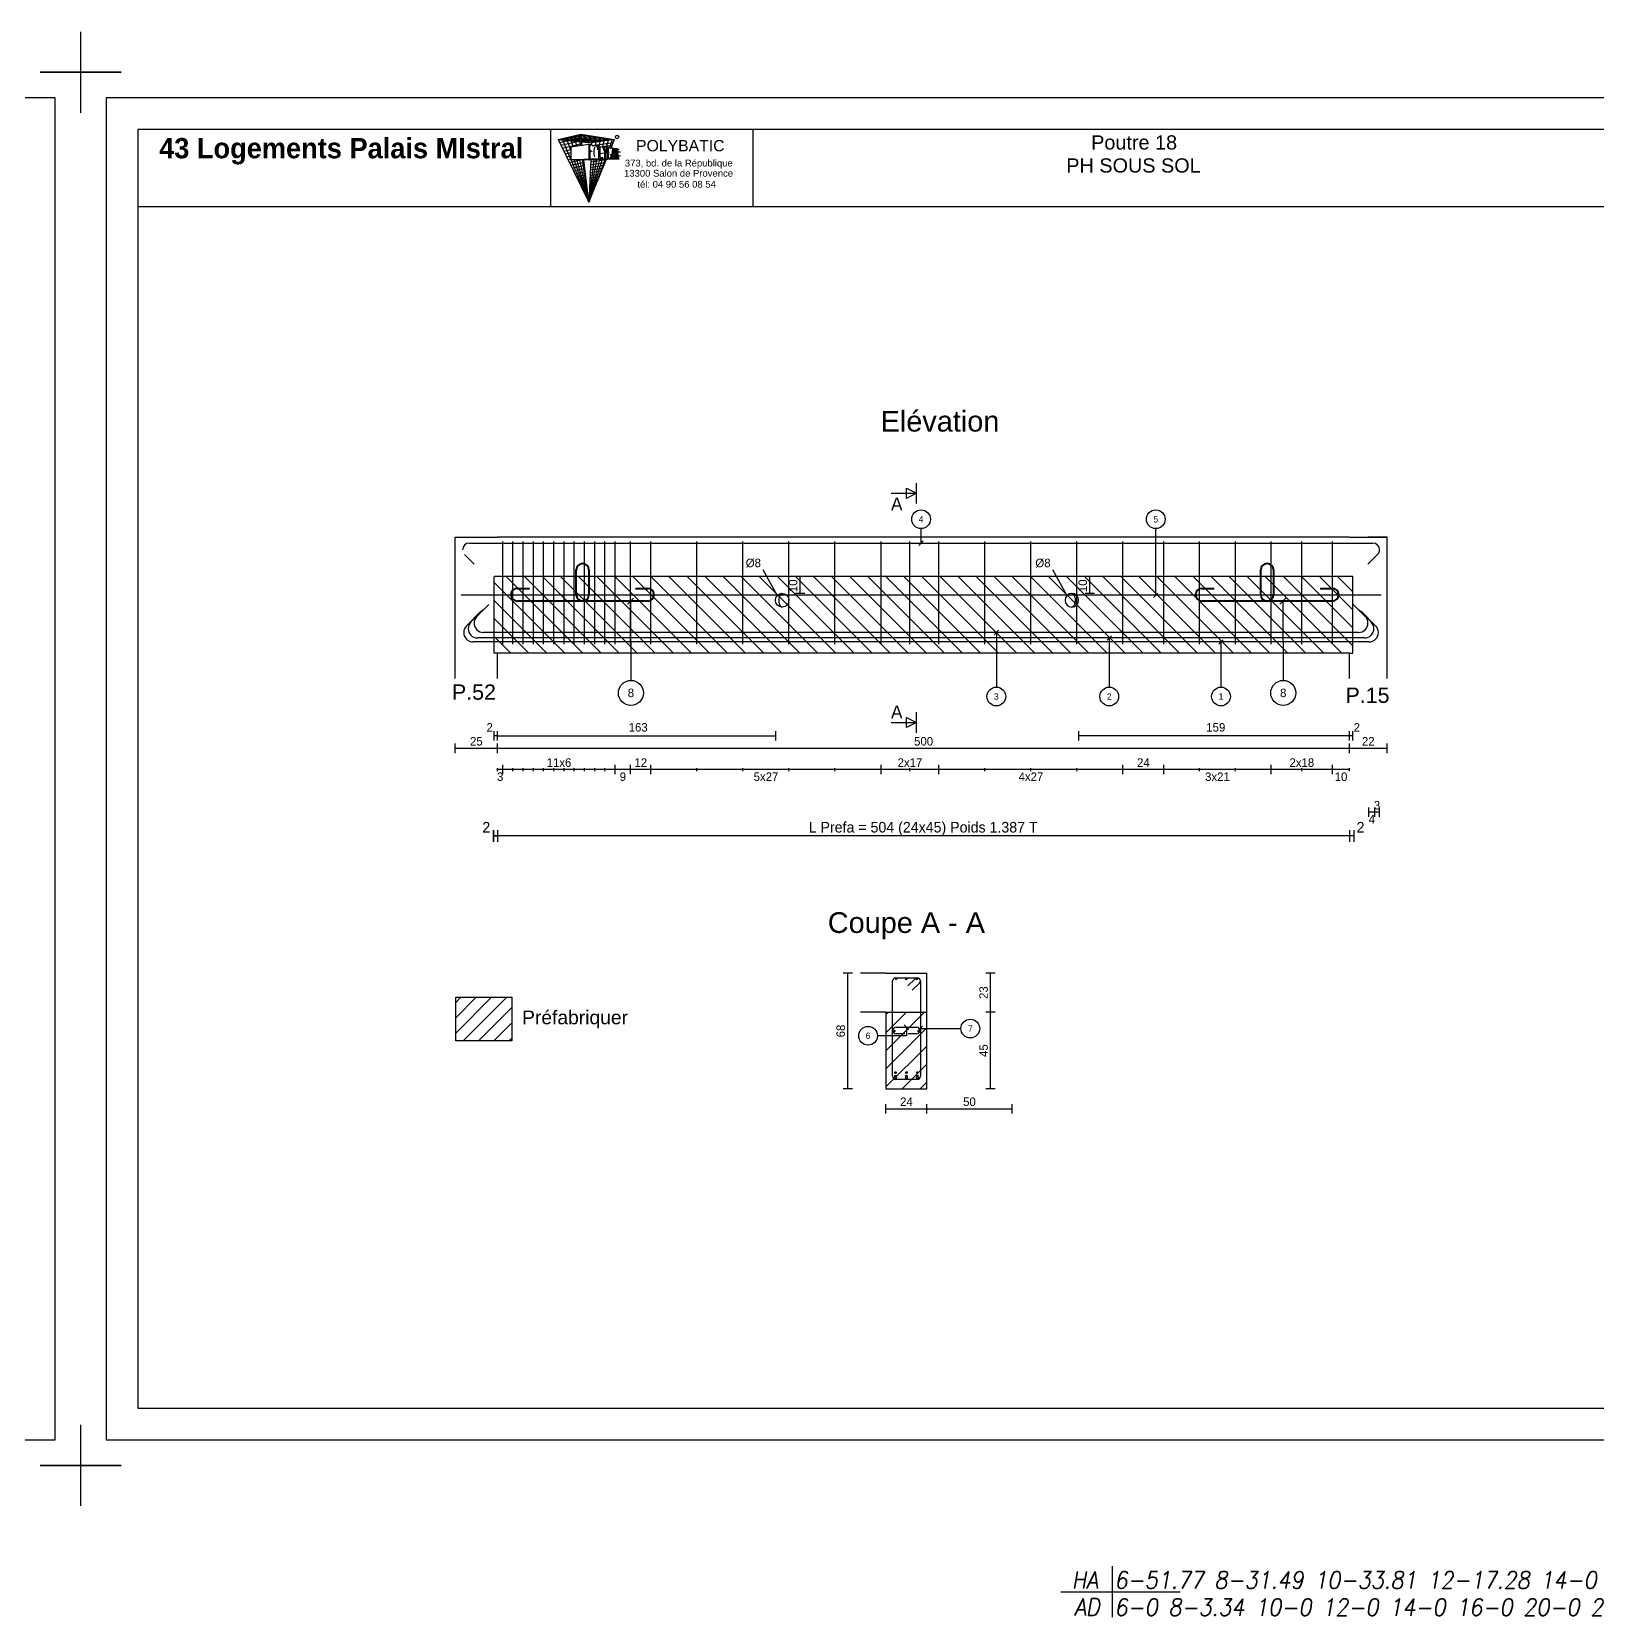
# Model space of a CAD drawing. Extents: x -12912 to 27386, y 1818 to 8189.
# Drawn here: x 4060 to 4979, y 3080 to 4010 of the extents above; entities that cross this region are included whole.
import ezdxf
from ezdxf.enums import TextEntityAlignment as Align

# ---------------------------------------------------------------- set-up
doc = ezdxf.new("R2010")
doc.units = 0
doc.header["$MEASUREMENT"] = 0
doc.linetypes.add('CONTINUE', pattern=[0])
doc.linetypes.add('MEDIUM_DASH', pattern=[0.5, 0.35, -0.15])
doc.layers.get('0').update_dxf_attribs({"linetype": 'CONTINUOUS'})
for name, color, linetype in [('1', 7, 'CONTINUOUS'), ('104', 7, 'CONTINUOUS'), ('173', 7, 'CONTINUOUS'), ('5', 7, 'CONTINUOUS'), ('6', 7, 'CONTINUOUS'), ('7', 7, 'CONTINUOUS'), ('GO-CARTOUCHE', 7, 'CONTINUOUS'), ('GO-TEXTE', 9, 'CONTINUOUS'), ('PYC-HACHURE', 7, 'CONTINUOUS'), ('RDC COFFRAGE', 7, 'CONTINUOUS'), ('STR_TXT', 102, 'CONTINUOUS')]:
    doc.layers.add(name, color=color, linetype=linetype)
doc.layers.add('PYC- HACHURES', color=7, linetype='CONTINUOUS', lineweight=18)
doc.styles.add('ARIAL', font='ARIAL.TTF')
doc.styles.add('Tableau', font='romans.shx', dxfattribs={"width": 0.9, "oblique": 10})
doc.styles.add('TEXTEBA', font='ARIAL.TTF')

# ---------------------------------------------------------------- blocks, each defined once
blk = doc.blocks.new('A$C25E25F4E')
at = {"layer": 'RDC COFFRAGE', "color": 5, "linetype": 'CONTINUE', "lineweight": 40, "ltscale": 0.01}
for points in [[(52.25, 22.05), (52.25, 22.05)], [(48.51, 3.75), (48.51, 18.3)], [(56, 18.3), (56, 3.75)], [(10.25, 3.75), (10.25, 3.75)], [(14, 7.49), (21.09, 7.49)], [(83.42, 7.49), (90.51, 7.49)], [(94.25, 3.75), (94.25, 3.75)], [(52.25, 0), (14, 0)], [(90.51, 0), (52.25, 0)]]:
    blk.add_lwpolyline(points, dxfattribs=at)
for centre, start, end in [((52.25, 18.3), 90, 180), ((52.25, 18.3), 0, 90), ((14, 3.75), 90, 180), ((14, 3.75), 180, 270), ((52.25, 3.75), 180, 270), ((52.25, 3.75), 270, 0), ((90.51, 3.75), 0, 90), ((90.51, 3.75), 270, 0)]:
    blk.add_arc(centre, 3.75, start, end, dxfattribs=at)
blk = doc.blocks.new('A$C5E66155F')
at = {"layer": '7', "color": 7}
for points in [[(2.01, 4.39), (2, 4)], [(2, 4), (2.01, 3.61)], [(2.04, 4.78), (2.01, 4.39)], [(2.01, 3.61), (2.04, 3.22)], [(2.09, 5.16), (2.04, 4.78)], [(2.04, 3.22), (2.09, 2.84)], [(2.15, 5.53), (2.09, 5.16)], [(2.09, 2.84), (2.15, 2.47)], [(2.24, 5.89), (2.15, 5.53)], [(2.15, 2.47), (2.24, 2.11)], [(2.34, 6.22), (2.24, 5.89)], [(2.24, 2.11), (2.34, 1.78)], [(2.45, 6.54), (2.34, 6.22)], [(2.34, 1.78), (2.45, 1.46)], [(2.59, 6.83), (2.45, 6.54)], [(2.45, 1.46), (2.59, 1.17)], [(2.73, 7.09), (2.59, 6.83)], [(2.59, 1.17), (2.73, 0.91)], [(2.89, 7.33), (2.73, 7.09)], [(2.73, 0.91), (2.89, 0.67)], [(3.06, 7.53), (2.89, 7.33)], [(2.89, 0.67), (3.06, 0.47)], [(3.23, 7.7), (3.06, 7.53)], [(3.06, 0.47), (3.23, 0.3)], [(3.42, 7.83), (3.23, 7.7)], [(3.23, 0.3), (3.42, 0.17)], [(3.61, 7.92), (3.42, 7.83)], [(3.42, 0.17), (3.61, 0.08)], [(3.8, 7.98), (3.61, 7.92)], [(3.61, 0.08), (3.8, 0.02)], [(4, 8), (3.8, 7.98)], [(3.8, 0.02), (4, 0)]]:
    blk.add_lwpolyline(points, dxfattribs=at)
blk.add_circle((4, 4), 4, dxfattribs=at)
blk = doc.blocks.new('Smallsp')
at = {"layer": 'STR_TXT', "linetype": 'Continuous'}
for points in [[(0, 15), (0, -15)], [(-30, 0), (40, 0)]]:
    blk.add_lwpolyline(points, dxfattribs=at)
at = {"layer": 'STR_TXT', "linetype": 'Continuous', "style": 'Tableau', "oblique": 10, "width": 0.9}
for s, p in [('HA', (-23.6, 1.89)), ('AD', (-22.2, -13.94))]:
    blk.add_text(s, height=10, dxfattribs=at).set_placement(p)
for tag, p in [('SPAD', (1.4, 1.89)), ('SPHA', (1.4, -14.11))]:
    blk.add_attdef(tag, p, '', height=10, dxfattribs=at)

msp = doc.modelspace()

# ---------------------------------------------------------------- hatches: boundary and pattern name
at = {"layer": 'PYC- HACHURES', "lineweight": 15}
h = msp.add_hatch(dxfattribs=at)
h.set_pattern_fill('ANSI31', color=104, scale=60, style=0)
h.set_pattern_definition([(135, (14093.74, 3067.604), (5.303301, 5.303301), [])])
h.paths.add_polyline_path([(4331.411, 3690.572), (4835.411, 3690.572), (4835.411, 3645.572), (4833.411, 3645.572), (4333.411, 3645.572), (4331.411, 3645.572)])
h = msp.add_hatch(dxfattribs=at)
h.set_pattern_fill('ANSI31', color=104, scale=2, style=0)
h.set_pattern_definition([(45, (4514.112, 4876.173), (-4.490128, 4.490128), [])])
h.paths.add_polyline_path([(4341.718, 3443.6), (4308.798, 3443.6), (4308.798, 3417.948), (4341.718, 3417.948)])
h = msp.add_hatch(dxfattribs=at)
h.set_pattern_fill('ANSI31', color=104, scale=60, style=0)
h.set_pattern_definition([(45, (-4931.008, 3041.511), (-5.303301, 5.303301), [])])
h.paths.add_polyline_path([(4585.322, 3434.796), (4561.322, 3434.796), (4561.322, 3389.796), (4585.322, 3389.796)])

# ---------------------------------------------------------------- linework, layer by layer
for p, q in [((4088.616, 4010.196), (4088.616, 3986.389)), ((4088.616, 4010.196), (4088.616, 3986.389)), ((4064.809, 3986.389), (4088.616, 3986.389)), ((4088.616, 3986.389), (4064.809, 3986.389)), ((4064.809, 3986.389), (4088.616, 3986.389)), ((4088.616, 3986.389), (4064.809, 3986.389)), ((4064.809, 3986.389), (4088.616, 3986.389)), ((4064.809, 3986.389), (4088.616, 3986.389)), ((4088.616, 3986.389), (4064.809, 3986.389)), ((4064.809, 3986.389), (4088.616, 3986.389)), ((4088.616, 3986.389), (4064.809, 3986.389)), ((4064.809, 3986.389), (4088.616, 3986.389)), ((4064.809, 3986.389), (4088.616, 3986.389)), ((4088.616, 3986.389), (4064.809, 3986.389)), ((4064.809, 3986.389), (4088.616, 3986.389)), ((4088.616, 3986.389), (4064.809, 3986.389)), ((4064.809, 3986.389), (4088.616, 3986.389)), ((4064.809, 3986.389), (4088.616, 3986.389)), ((4088.616, 3986.389), (4064.809, 3986.389)), ((4064.809, 3986.389), (4088.616, 3986.389)), ((4088.616, 3986.389), (4064.809, 3986.389)), ((4064.809, 3986.389), (4088.616, 3986.389)), ((4064.809, 3986.389), (4088.616, 3986.389)), ((4088.616, 3986.389), (4064.809, 3986.389)), ((4064.809, 3986.389), (4088.616, 3986.389)), ((4088.616, 3986.389), (4064.809, 3986.389)), ((4064.809, 3986.389), (4088.616, 3986.389)), ((4064.809, 3986.389), (4088.616, 3986.389)), ((4088.616, 3986.389), (4064.809, 3986.389)), ((4064.809, 3986.389), (4088.616, 3986.389)), ((4088.616, 3986.389), (4064.809, 3986.389)), ((4064.809, 3986.389), (4088.616, 3986.389)), ((4064.809, 3986.389), (4088.616, 3986.389)), ((4088.616, 3986.389), (4088.616, 3962.582)), ((4088.616, 3986.389), (4088.616, 3962.582)), ((4112.423, 3986.389), (4088.616, 3986.389)), ((4088.616, 3986.389), (4112.423, 3986.389)), ((4112.423, 3986.389), (4088.616, 3986.389)), ((4088.616, 3986.389), (4112.423, 3986.389)), ((4112.423, 3986.389), (4088.616, 3986.389)), ((4112.423, 3986.389), (4088.616, 3986.389)), ((4088.616, 3986.389), (4112.423, 3986.389)), ((4112.423, 3986.389), (4088.616, 3986.389)), ((4088.616, 3986.389), (4112.423, 3986.389)), ((4112.423, 3986.389), (4088.616, 3986.389)), ((4112.423, 3986.389), (4088.616, 3986.389)), ((4088.616, 3986.389), (4112.423, 3986.389)), ((4112.423, 3986.389), (4088.616, 3986.389)), ((4088.616, 3986.389), (4112.423, 3986.389)), ((4112.423, 3986.389), (4088.616, 3986.389)), ((4112.423, 3986.389), (4088.616, 3986.389)), ((4088.616, 3986.389), (4112.423, 3986.389)), ((4112.423, 3986.389), (4088.616, 3986.389)), ((4088.616, 3986.389), (4112.423, 3986.389)), ((4112.423, 3986.389), (4088.616, 3986.389)), ((4112.423, 3986.389), (4088.616, 3986.389)), ((4088.616, 3986.389), (4088.616, 3962.582)), ((4088.616, 3986.389), (4112.423, 3986.389)), ((4112.423, 3986.389), (4088.616, 3986.389)), ((4088.616, 3986.389), (4112.423, 3986.389)), ((4112.423, 3986.389), (4088.616, 3986.389)), ((4112.423, 3986.389), (4088.616, 3986.389)), ((4088.616, 3986.389), (4088.616, 3962.582)), ((4088.616, 3986.389), (4112.423, 3986.389)), ((4112.423, 3986.389), (4088.616, 3986.389)), ((4088.616, 3986.389), (4112.423, 3986.389)), ((4112.423, 3986.389), (4088.616, 3986.389)), ((4112.423, 3986.389), (4088.616, 3986.389)), ((4088.616, 3986.389), (4088.616, 3962.582)), ((4088.616, 3986.389), (4088.616, 3962.582)), ((4088.616, 3986.389), (4088.616, 3962.582)), ((4088.616, 3986.389), (4088.616, 3962.582)), ((4088.616, 3986.389), (4088.616, 3962.582)), ((4088.616, 3986.389), (4088.616, 3962.582)), ((4088.616, 3192.696), (4088.616, 3168.889)), ((4088.616, 3192.696), (4088.616, 3168.889)), ((4064.809, 3168.889), (4088.616, 3168.889)), ((4088.616, 3168.889), (4064.809, 3168.889)), ((4064.809, 3168.889), (4088.616, 3168.889)), ((4088.616, 3168.889), (4064.809, 3168.889)), ((4064.809, 3168.889), (4088.616, 3168.889)), ((4064.809, 3168.889), (4088.616, 3168.889)), ((4088.616, 3168.889), (4064.809, 3168.889)), ((4064.809, 3168.889), (4088.616, 3168.889)), ((4088.616, 3168.889), (4064.809, 3168.889)), ((4064.809, 3168.889), (4088.616, 3168.889)), ((4064.809, 3168.889), (4088.616, 3168.889)), ((4088.616, 3168.889), (4064.809, 3168.889)), ((4064.809, 3168.889), (4088.616, 3168.889)), ((4088.616, 3168.889), (4064.809, 3168.889)), ((4064.809, 3168.889), (4088.616, 3168.889)), ((4064.809, 3168.889), (4088.616, 3168.889)), ((4088.616, 3168.889), (4064.809, 3168.889)), ((4064.809, 3168.889), (4088.616, 3168.889)), ((4088.616, 3168.889), (4064.809, 3168.889)), ((4064.809, 3168.889), (4088.616, 3168.889)), ((4064.809, 3168.889), (4088.616, 3168.889)), ((4088.616, 3168.889), (4064.809, 3168.889)), ((4064.809, 3168.889), (4088.616, 3168.889)), ((4088.616, 3168.889), (4064.809, 3168.889)), ((4064.809, 3168.889), (4088.616, 3168.889)), ((4064.809, 3168.889), (4088.616, 3168.889)), ((4088.616, 3168.889), (4064.809, 3168.889)), ((4064.809, 3168.889), (4088.616, 3168.889)), ((4088.616, 3168.889), (4064.809, 3168.889)), ((4064.809, 3168.889), (4088.616, 3168.889)), ((4064.809, 3168.889), (4088.616, 3168.889)), ((4088.616, 3168.889), (4088.616, 3145.082)), ((4088.616, 3168.889), (4088.616, 3145.082)), ((4112.423, 3168.889), (4088.616, 3168.889)), ((4088.616, 3168.889), (4112.423, 3168.889)), ((4112.423, 3168.889), (4088.616, 3168.889)), ((4088.616, 3168.889), (4112.423, 3168.889)), ((4112.423, 3168.889), (4088.616, 3168.889)), ((4112.423, 3168.889), (4088.616, 3168.889)), ((4088.616, 3168.889), (4112.423, 3168.889)), ((4112.423, 3168.889), (4088.616, 3168.889)), ((4088.616, 3168.889), (4112.423, 3168.889)), ((4112.423, 3168.889), (4088.616, 3168.889)), ((4112.423, 3168.889), (4088.616, 3168.889)), ((4088.616, 3168.889), (4112.423, 3168.889)), ((4112.423, 3168.889), (4088.616, 3168.889)), ((4088.616, 3168.889), (4112.423, 3168.889)), ((4112.423, 3168.889), (4088.616, 3168.889)), ((4112.423, 3168.889), (4088.616, 3168.889)), ((4088.616, 3168.889), (4112.423, 3168.889)), ((4112.423, 3168.889), (4088.616, 3168.889)), ((4088.616, 3168.889), (4112.423, 3168.889)), ((4112.423, 3168.889), (4088.616, 3168.889)), ((4112.423, 3168.889), (4088.616, 3168.889)), ((4088.616, 3168.889), (4088.616, 3145.082)), ((4088.616, 3168.889), (4112.423, 3168.889)), ((4112.423, 3168.889), (4088.616, 3168.889)), ((4088.616, 3168.889), (4112.423, 3168.889)), ((4112.423, 3168.889), (4088.616, 3168.889)), ((4112.423, 3168.889), (4088.616, 3168.889)), ((4088.616, 3168.889), (4088.616, 3145.082)), ((4088.616, 3168.889), (4112.423, 3168.889)), ((4112.423, 3168.889), (4088.616, 3168.889)), ((4088.616, 3168.889), (4112.423, 3168.889)), ((4112.423, 3168.889), (4088.616, 3168.889)), ((4112.423, 3168.889), (4088.616, 3168.889)), ((4088.616, 3168.889), (4088.616, 3145.082)), ((4088.616, 3168.889), (4088.616, 3145.082)), ((4088.616, 3168.889), (4088.616, 3145.082)), ((4088.616, 3168.889), (4088.616, 3145.082)), ((4088.616, 3168.889), (4088.616, 3145.082)), ((4088.616, 3168.889), (4088.616, 3145.082))]:
    msp.add_line(p, q)
at = {"layer": '1', "color": 1}
for points in [[(4851.911, 3679.472), (4311.911, 3679.472)], [(4315.151, 3661.632), (4323.636, 3670.117)], [(4317.722, 3663.811), (4324.793, 3670.882)], [(4321.222, 3667.061), (4328.293, 3674.132)], [(4835.529, 3674.132), (4842.6, 3667.061)], [(4839.029, 3670.882), (4846.1, 3663.811)], [(4840.185, 3670.117), (4848.671, 3661.632)], [(4313.511, 3657.672), (4313.511, 3657.672)], [(4316.111, 3659.922), (4316.111, 3659.922)], [(4319.611, 3663.172), (4319.611, 3663.172)], [(4838.711, 3657.672), (4325.111, 3657.672)], [(4844.211, 3663.172), (4844.211, 3663.172)], [(4847.711, 3659.922), (4847.711, 3659.922)], [(4850.311, 3657.672), (4850.311, 3657.672)], [(4844.711, 3652.072), (4319.111, 3652.072)], [(4842.211, 3654.422), (4321.611, 3654.422)], [(4567.322, 3425.996), (4579.322, 3425.996)], [(4565.422, 3424.096), (4565.422, 3424.096)], [(4572.322, 3422.196), (4567.322, 3422.196)], [(4579.322, 3422.196), (4574.322, 3422.196)], [(4581.222, 3424.096), (4581.222, 3424.096)]]:
    msp.add_lwpolyline(points, dxfattribs=at)
for centre, radius in [((4566.222, 3423.696), 0.4), ((4580.422, 3423.696), 0.4), ((4566.922, 3396.296), 0.6), ((4566.922, 3399.396), 0.5), ((4566.922, 3397.396), 0.5), ((4573.322, 3396.296), 0.6), ((4573.322, 3399.396), 0.5), ((4573.322, 3397.396), 0.5), ((4579.722, 3396.296), 0.6), ((4579.722, 3399.396), 0.5), ((4579.722, 3397.396), 0.5)]:
    msp.add_circle(centre, radius, dxfattribs=at)
for centre, radius, start, end in [((4325.111, 3663.172), 5.5, 135, 180), ((4838.711, 3663.172), 5.5, 0, 45), ((4319.111, 3657.672), 5.6, 135, 180), ((4319.111, 3657.672), 5.6, 180, 270), ((4321.611, 3659.922), 5.5, 135, 180), ((4321.611, 3659.922), 5.5, 180, 270), ((4325.111, 3663.172), 5.5, 180, 270), ((4838.711, 3663.172), 5.5, 270, 0), ((4842.211, 3659.922), 5.5, 270, 0), ((4844.711, 3657.672), 5.6, 270, 0), ((4842.211, 3659.922), 5.5, 0, 45), ((4844.711, 3657.672), 5.6, 0, 45), ((4567.322, 3424.096), 1.9, 90, 180), ((4579.322, 3424.096), 1.9, 0, 90), ((4567.322, 3424.096), 1.9, 180, 270), ((4579.322, 3424.096), 1.9, 270, 0)]:
    msp.add_arc(centre, radius, start, end, dxfattribs=at)
at = {"layer": '104', "color": 104}
for points in [[(4579.322, 3739.322), (4573.322, 3736.322), (4573.322, 3742.322), (4579.322, 3739.322)], [(4579.322, 3604.822), (4573.322, 3601.822), (4573.322, 3607.822), (4579.322, 3604.822)]]:
    msp.add_lwpolyline(points, close=True, dxfattribs=at)
for points in [[(4579.322, 3733.322), (4579.322, 3745.322)], [(4564.322, 3739.322), (4579.322, 3739.322)], [(4579.322, 3598.822), (4579.322, 3610.822)], [(4564.322, 3604.822), (4579.322, 3604.822)]]:
    msp.add_lwpolyline(points, dxfattribs=at)
at = {"layer": '173', "color": 173}
for points in [[(4319.61, 3697.758), (4313.953, 3703.414)], [(4316.711, 3710.072), (4847.111, 3710.072)], [(4336.411, 3650.872), (4336.411, 3711.072)], [(4342.411, 3650.872), (4342.411, 3711.072)], [(4348.411, 3650.872), (4348.411, 3711.072)], [(4354.411, 3650.872), (4354.411, 3711.072)], [(4360.411, 3650.872), (4360.411, 3711.072)], [(4366.411, 3650.872), (4366.411, 3711.072)], [(4372.411, 3650.872), (4372.411, 3711.072)], [(4378.411, 3650.872), (4378.411, 3711.072)], [(4384.411, 3650.872), (4384.411, 3711.072)], [(4390.411, 3650.872), (4390.411, 3711.072)], [(4396.411, 3650.872), (4396.411, 3711.072)], [(4402.411, 3650.872), (4402.411, 3711.072)], [(4411.411, 3650.872), (4411.411, 3711.072)], [(4423.411, 3650.872), (4423.411, 3711.072)], [(4450.411, 3650.872), (4450.411, 3711.072)], [(4477.411, 3650.872), (4477.411, 3711.072)], [(4504.411, 3650.872), (4504.411, 3711.072)], [(4531.411, 3650.872), (4531.411, 3711.072)], [(4558.411, 3650.872), (4558.411, 3711.072)], [(4575.411, 3650.872), (4575.411, 3711.072)], [(4592.411, 3650.872), (4592.411, 3711.072)], [(4619.411, 3650.872), (4619.411, 3711.072)], [(4646.411, 3650.872), (4646.411, 3711.072)], [(4673.411, 3650.872), (4673.411, 3711.072)], [(4700.411, 3650.872), (4700.411, 3711.072)], [(4724.411, 3650.872), (4724.411, 3711.072)], [(4745.411, 3650.872), (4745.411, 3711.072)], [(4766.411, 3650.872), (4766.411, 3711.072)], [(4787.411, 3650.872), (4787.411, 3711.072)], [(4805.411, 3650.872), (4805.411, 3711.072)], [(4823.411, 3650.872), (4823.411, 3711.072)], [(4849.868, 3703.414), (4844.212, 3697.758)], [(4851.011, 3706.172), (4851.011, 3706.172)], [(4565.122, 3397.196), (4565.122, 3453.196)], [(4566.922, 3454.996), (4579.722, 3454.996)], [(4574.206, 3450.227), (4578.449, 3454.469)], [(4579.722, 3454.996), (4579.722, 3454.996)], [(4581.522, 3453.196), (4581.522, 3397.196)], [(4581.522, 3453.196), (4581.522, 3453.196)], [(4580.995, 3451.924), (4576.752, 3447.681)], [(4579.722, 3395.396), (4566.922, 3395.396)]]:
    msp.add_lwpolyline(points, dxfattribs=at)
for centre in [(4567.322, 3454.296), (4573.322, 3454.296), (4579.322, 3454.296)]:
    msp.add_circle(centre, 0.4, dxfattribs=at)
for centre, radius, start, end in [((4316.711, 3706.172), 3.9, 90, 180), ((4847.111, 3706.172), 3.9, 0, 90), ((4847.111, 3706.172), 3.9, 315, 0), ((4566.922, 3453.196), 1.8, 90, 180), ((4579.722, 3453.196), 1.8, 90, 135), ((4579.722, 3453.196), 1.8, 0, 90), ((4579.722, 3453.196), 1.8, 315, 0), ((4566.922, 3397.196), 1.8, 180, 270), ((4579.722, 3397.196), 1.8, 270, 0)]:
    msp.add_arc(centre, radius, start, end, dxfattribs=at)
at = {"layer": '5', "color": 5}
for p, q in [((4489.009, 3694.698), (4497.497, 3679.312)), ((4659.009, 3694.698), (4667.497, 3679.312)), ((4333.411, 3596.928), (4331.411, 3596.928)), ((4333.411, 3596.928), (4496.411, 3596.928)), ((4496.411, 3599.678), (4496.411, 3594.178)), ((4674.411, 3599.678), (4674.411, 3594.178)), ((4833.411, 3596.928), (4674.411, 3596.928)), ((4835.411, 3596.928), (4833.411, 3596.928))]:
    msp.add_line(p, q, dxfattribs=at)
for points in [[(4513.69, 3690.572), (4508.19, 3690.572)], [(4510.94, 3680.572), (4510.94, 3690.572)], [(4683.69, 3690.572), (4678.19, 3690.572)], [(4680.94, 3680.572), (4680.94, 3690.572)], [(4513.69, 3680.572), (4508.19, 3680.572)], [(4683.69, 3680.572), (4678.19, 3680.572)], [(4308.411, 3586.906), (4308.411, 3592.406)], [(4331.411, 3594.178), (4331.411, 3599.678)], [(4333.411, 3594.178), (4333.411, 3599.678)], [(4333.411, 3586.906), (4333.411, 3592.406)], [(4833.411, 3594.178), (4833.411, 3599.678)], [(4833.411, 3586.906), (4833.411, 3592.406)], [(4835.411, 3594.178), (4835.411, 3599.678)], [(4855.411, 3586.906), (4855.411, 3592.406)], [(4333.411, 3589.656), (4308.411, 3589.656)], [(4833.411, 3589.656), (4333.411, 3589.656)], [(4855.411, 3589.656), (4833.411, 3589.656)], [(4333.411, 3576.239), (4333.411, 3578.072)], [(4336.411, 3577.156), (4333.411, 3577.156)], [(4336.411, 3574.406), (4336.411, 3579.906)], [(4336.411, 3576.239), (4336.411, 3578.072)], [(4342.411, 3577.156), (4336.411, 3577.156)], [(4402.411, 3577.156), (4336.411, 3577.156)], [(4342.411, 3576.239), (4342.411, 3578.072)], [(4348.411, 3577.156), (4342.411, 3577.156)], [(4348.411, 3576.239), (4348.411, 3578.072)], [(4354.411, 3577.156), (4348.411, 3577.156)], [(4354.411, 3576.239), (4354.411, 3578.072)], [(4360.411, 3577.156), (4354.411, 3577.156)], [(4360.411, 3576.239), (4360.411, 3578.072)], [(4366.411, 3577.156), (4360.411, 3577.156)], [(4366.411, 3576.239), (4366.411, 3578.072)], [(4372.411, 3577.156), (4366.411, 3577.156)], [(4372.411, 3576.239), (4372.411, 3578.072)], [(4378.411, 3577.156), (4372.411, 3577.156)], [(4378.411, 3576.239), (4378.411, 3578.072)], [(4384.411, 3577.156), (4378.411, 3577.156)], [(4384.411, 3576.239), (4384.411, 3578.072)], [(4390.411, 3577.156), (4384.411, 3577.156)], [(4390.411, 3576.239), (4390.411, 3578.072)], [(4396.411, 3577.156), (4390.411, 3577.156)], [(4396.411, 3576.239), (4396.411, 3578.072)], [(4402.411, 3577.156), (4396.411, 3577.156)], [(4402.411, 3574.406), (4402.411, 3579.906)], [(4402.411, 3576.239), (4402.411, 3578.072)], [(4411.411, 3577.156), (4402.411, 3577.156)], [(4411.411, 3574.406), (4411.411, 3579.906)], [(4411.411, 3576.239), (4411.411, 3578.072)], [(4423.411, 3577.156), (4411.411, 3577.156)], [(4423.411, 3574.406), (4423.411, 3579.906)], [(4423.411, 3576.239), (4423.411, 3578.072)], [(4450.411, 3577.156), (4423.411, 3577.156)], [(4558.411, 3577.156), (4423.411, 3577.156)], [(4450.411, 3576.239), (4450.411, 3578.072)], [(4477.411, 3577.156), (4450.411, 3577.156)], [(4477.411, 3576.239), (4477.411, 3578.072)], [(4504.411, 3577.156), (4477.411, 3577.156)], [(4504.411, 3576.239), (4504.411, 3578.072)], [(4531.411, 3577.156), (4504.411, 3577.156)], [(4531.411, 3576.239), (4531.411, 3578.072)], [(4558.411, 3577.156), (4531.411, 3577.156)], [(4558.411, 3574.406), (4558.411, 3579.906)], [(4558.411, 3576.239), (4558.411, 3578.072)], [(4575.411, 3577.156), (4558.411, 3577.156)], [(4592.411, 3577.156), (4558.411, 3577.156)], [(4575.411, 3576.239), (4575.411, 3578.072)], [(4592.411, 3577.156), (4575.411, 3577.156)], [(4592.411, 3574.406), (4592.411, 3579.906)], [(4592.411, 3576.239), (4592.411, 3578.072)], [(4619.411, 3577.156), (4592.411, 3577.156)], [(4700.411, 3577.156), (4592.411, 3577.156)], [(4619.411, 3576.239), (4619.411, 3578.072)], [(4646.411, 3577.156), (4619.411, 3577.156)], [(4646.411, 3576.239), (4646.411, 3578.072)], [(4673.411, 3577.156), (4646.411, 3577.156)], [(4673.411, 3576.239), (4673.411, 3578.072)], [(4700.411, 3577.156), (4673.411, 3577.156)], [(4700.411, 3574.406), (4700.411, 3579.906)], [(4700.411, 3576.239), (4700.411, 3578.072)], [(4724.411, 3577.156), (4700.411, 3577.156)], [(4724.411, 3574.406), (4724.411, 3579.906)], [(4724.411, 3576.239), (4724.411, 3578.072)], [(4745.411, 3577.156), (4724.411, 3577.156)], [(4787.411, 3577.156), (4724.411, 3577.156)], [(4745.411, 3576.239), (4745.411, 3578.072)], [(4766.411, 3577.156), (4745.411, 3577.156)], [(4766.411, 3576.239), (4766.411, 3578.072)], [(4787.411, 3577.156), (4766.411, 3577.156)], [(4787.411, 3574.406), (4787.411, 3579.906)], [(4787.411, 3576.239), (4787.411, 3578.072)], [(4805.411, 3577.156), (4787.411, 3577.156)], [(4823.411, 3577.156), (4787.411, 3577.156)], [(4805.411, 3576.239), (4805.411, 3578.072)], [(4823.411, 3577.156), (4805.411, 3577.156)], [(4823.411, 3574.406), (4823.411, 3579.906)], [(4823.411, 3576.239), (4823.411, 3578.072)], [(4833.411, 3577.156), (4823.411, 3577.156)], [(4833.411, 3576.239), (4833.411, 3578.072)], [(4844.711, 3549.406), (4844.711, 3554.906)], [(4848.211, 3549.406), (4848.211, 3554.906)], [(4850.911, 3549.406), (4850.911, 3554.906)], [(4848.211, 3552.156), (4844.711, 3552.156)], [(4850.911, 3552.156), (4848.211, 3552.156)], [(4541.655, 3457.796), (4536.155, 3457.796)], [(4538.905, 3389.796), (4538.905, 3457.796)], [(4625.488, 3457.796), (4619.988, 3457.796)], [(4622.738, 3434.796), (4622.738, 3457.796)], [(4625.488, 3434.796), (4619.988, 3434.796)], [(4622.738, 3389.796), (4622.738, 3434.796)], [(4541.655, 3389.796), (4536.155, 3389.796)], [(4625.488, 3389.796), (4619.988, 3389.796)], [(4561.322, 3375.38), (4561.322, 3380.88)], [(4561.322, 3378.13), (4585.322, 3378.13)], [(4585.322, 3375.38), (4585.322, 3380.88)], [(4585.322, 3378.13), (4635.322, 3378.13)], [(4635.322, 3375.38), (4635.322, 3380.88)]]:
    msp.add_lwpolyline(points, dxfattribs=at)
at = {"layer": '6', "color": 6}
for points in [[(4581.911, 3710.072), (4581.911, 3718.572)], [(4719.661, 3679.472), (4719.661, 3718.572)], [(4583.237, 3711.398), (4580.585, 3708.746)], [(4409.643, 3674.254), (4413.179, 3677.79)], [(4411.463, 3676.022), (4411.62, 3629.537)], [(4720.987, 3680.798), (4718.335, 3678.146)], [(4792.438, 3674.254), (4795.974, 3677.79)], [(4794.258, 3676.022), (4794.489, 3629.528)], [(4624.792, 3656.346), (4627.444, 3658.998)], [(4626.118, 3657.672), (4626.118, 3625.572)], [(4691.078, 3653.096), (4693.73, 3655.748)], [(4692.404, 3654.422), (4692.404, 3625.572)], [(4756.632, 3650.746), (4759.283, 3653.398)], [(4757.957, 3652.072), (4757.957, 3625.572)], [(4574.648, 3424.671), (4571.996, 3427.322)], [(4573.322, 3425.996), (4573.322, 3420.996)], [(4582.848, 3426.522), (4580.196, 3423.871)], [(4581.522, 3425.196), (4605.322, 3425.196)], [(4573.322, 3420.996), (4556.322, 3420.996)]]:
    msp.add_lwpolyline(points, dxfattribs=at)
for centre, radius in [((4581.911, 3724.072), 5.5), ((4719.661, 3724.072), 5.5), ((4411.622, 3622.204), 7.333), ((4794.491, 3622.195), 7.333), ((4626.118, 3620.072), 5.5), ((4692.404, 3620.072), 5.5), ((4757.957, 3620.072), 5.5), ((4550.822, 3420.996), 5.5), ((4610.822, 3425.196), 5.5)]:
    msp.add_circle(centre, radius, dxfattribs=at)
at = {"layer": '7', "color": 7}
for points in [[(4308.411, 3713.572), (4333.411, 3713.572)], [(4308.411, 3630.572), (4308.411, 3713.572)], [(4308.411, 3713.572), (4320.911, 3713.572)], [(4833.411, 3713.572), (4333.411, 3713.572)], [(4833.411, 3713.572), (4855.411, 3713.572)], [(4855.411, 3713.572), (4844.411, 3713.572)], [(4855.411, 3630.572), (4855.411, 3713.572)], [(4308.411, 3630.572), (4308.411, 3645.572)], [(4833.411, 3645.572), (4333.411, 3645.572)], [(4333.411, 3630.572), (4333.411, 3645.572)], [(4833.411, 3630.572), (4833.411, 3645.572)], [(4855.411, 3630.572), (4855.411, 3645.572)], [(4561.322, 3457.796), (4546.322, 3457.796)], [(4561.322, 3457.796), (4585.322, 3457.796)], [(4585.322, 3389.796), (4585.322, 3457.796)], [(4561.322, 3434.796), (4546.322, 3434.796)], [(4561.322, 3434.796), (4561.322, 3389.796)], [(4561.322, 3389.796), (4585.322, 3389.796)]]:
    msp.add_lwpolyline(points, dxfattribs=at)
at = {"layer": '7', "color": 7, "linetype": 'Continuous'}
for points in [[(4333.411, 3645.572), (4331.411, 3645.572), (4331.411, 3690.572)], [(4833.411, 3645.572), (4835.411, 3645.572), (4835.411, 3690.572)]]:
    msp.add_lwpolyline(points, dxfattribs=at)
at = {"layer": '7', "color": 7, "linetype": 'MEDIUM_DASH'}
for points in [[(4835.411, 3690.572), (4331.411, 3690.572)], [(4561.322, 3434.796), (4585.322, 3434.796)]]:
    msp.add_lwpolyline(points, dxfattribs=at)
at = {"layer": '7', "color": 7}
msp.add_lwpolyline([(4308.798, 3443.6), (4341.718, 3443.6), (4341.718, 3417.948), (4308.798, 3417.948)], close=True, dxfattribs=at)
at = {"layer": 'GO-CARTOUCHE', "color": 9, "linetype": 'CONTINUE'}
for p, q in [((4368.899, 3946.865), (4382.292, 3949.98)), ((4368.899, 3946.865), (4388.522, 3944.997)), ((4368.899, 3946.865), (4386.964, 3910.112)), ((4369.72, 3945.195), (4382.505, 3948.168)), ((4370.408, 3946.722), (4383.801, 3949.741)), ((4370.541, 3943.525), (4382.717, 3946.356)), ((4376.374, 3935.383), (4371.326, 3947.43)), ((4371.326, 3947.43), (4390.956, 3945.336)), ((4373.427, 3946.434), (4386.82, 3949.262)), ((4376.374, 3940.478), (4373.753, 3947.994)), ((4373.753, 3947.994), (4393.391, 3945.676)), ((4376.18, 3948.559), (4395.825, 3946.016)), ((4377.817, 3942.724), (4376.18, 3948.559)), ((4376.446, 3946.147), (4389.838, 3948.782)), ((4379.912, 3943.032), (4378.607, 3949.123)), ((4378.607, 3949.123), (4398.26, 3946.355)), ((4379.465, 3945.859), (4392.856, 3948.303)), ((4381.986, 3943.337), (4381.034, 3949.688)), ((4381.034, 3949.688), (4400.694, 3946.695)), ((4383.052, 3943.494), (4382.292, 3949.98)), ((4382.292, 3949.98), (4401.915, 3946.865)), ((4382.484, 3945.572), (4395.875, 3947.824)), ((4385.502, 3945.284), (4398.893, 3947.345)), ((4387.012, 3945.14), (4400.402, 3947.106)), ((4401.915, 3946.865), (4388.522, 3944.997)), ((4388.956, 3943.482), (4401.235, 3945.195)), ((4390.956, 3945.336), (4390.733, 3943.37)), ((4393.391, 3945.676), (4392.85, 3943.149)), ((4395.825, 3946.016), (4395.033, 3942.808)), ((4398.26, 3946.355), (4397.032, 3942.416)), ((4400.694, 3946.695), (4399.002, 3942.187)), ((4399.829, 3941.738), (4401.915, 3946.865)), ((4371.362, 3941.854), (4382.929, 3944.544)), ((4372.183, 3940.184), (4376.374, 3941.158)), ((4373.004, 3938.513), (4376.374, 3939.297)), ((4373.825, 3936.843), (4376.374, 3937.435)), ((4386.964, 3944.069), (4376.374, 3942.512)), ((4376.374, 3942.512), (4376.374, 3935.037)), ((4388.707, 3943.797), (4386.964, 3944.069)), ((4386.964, 3944.069), (4386.964, 3935.054)), ((4387.587, 3940.441), (4387.587, 3943.341)), ((4388.379, 3943.218), (4387.587, 3943.341)), ((4387.587, 3940.441), (4388.214, 3940.392)), ((4388.439, 3939.75), (4387.587, 3939.816)), ((4387.587, 3939.816), (4387.587, 3935.66)), ((4388.753, 3940.059), (4388.439, 3939.75)), ((4388.522, 3944.997), (4388.47, 3943.834)), ((4389.155, 3943.138), (4391.122, 3943.424)), ((4389.871, 3940.466), (4389.833, 3939.613)), ((4389.833, 3939.613), (4389.892, 3938.322)), ((4390.01, 3941.516), (4389.871, 3940.466)), ((4389.892, 3938.322), (4390.18, 3936.856)), ((4390.237, 3942.353), (4390.01, 3941.516)), ((4391.876, 3942.65), (4391.513, 3943.234)), ((4392.82, 3943.154), (4391.668, 3942.985)), ((4392.12, 3941.952), (4391.876, 3942.65)), ((4392.308, 3940.943), (4392.12, 3941.952)), ((4392.82, 3935.66), (4392.82, 3943.161)), ((4393.443, 3943.056), (4392.82, 3943.154)), ((4393.443, 3936.283), (4393.443, 3943.056)), ((4393.443, 3942.54), (4395.004, 3942.754)), ((4393.443, 3942.54), (4393.443, 3936.283)), ((4393.443, 3938.817), (4396.273, 3939.066)), ((4393.443, 3936.283), (4395.093, 3936.278)), ((4393.443, 3936.283), (4395.093, 3936.283)), ((4394.983, 3942.816), (4396.273, 3939.066)), ((4395.54, 3942.729), (4394.983, 3942.816)), ((4395.004, 3942.754), (4396.273, 3939.066)), ((4395.093, 3935.66), (4395.093, 3936.283)), ((4395.216, 3942.779), (4400.556, 3943.525)), ((4395.54, 3942.729), (4396.568, 3939.742)), ((4397.293, 3942.455), (4395.714, 3942.222)), ((4396.273, 3935.66), (4396.273, 3939.066)), ((4396.273, 3936.278), (4396.278, 3935.66)), ((4397.293, 3942.455), (4396.568, 3939.742)), ((4397.788, 3942.377), (4396.896, 3939.041)), ((4396.896, 3935.667), (4396.9, 3939.053)), ((4396.896, 3935.66), (4396.896, 3939.041)), ((4396.9, 3939.053), (4397.77, 3942.308)), ((4397.788, 3942.377), (4397.293, 3942.455)), ((4397.77, 3942.308), (4397.955, 3942.336)), ((4397.955, 3942.351), (4397.774, 3942.324)), ((4397.955, 3935.66), (4397.955, 3942.351)), ((4399.162, 3942.162), (4397.955, 3942.351)), ((4399.094, 3941.732), (4398.391, 3941.841)), ((4398.391, 3939.217), (4398.391, 3941.841)), ((4398.391, 3939.217), (4398.96, 3939.173)), ((4398.391, 3938.78), (4398.926, 3938.739)), ((4398.391, 3936.096), (4398.391, 3938.78)), ((4398.391, 3936.096), (4399.142, 3936.096)), ((4399.696, 3936.257), (4399.518, 3935.873)), ((4399.576, 3941.812), (4399.876, 3941.854)), ((4400.884, 3941.893), (4399.627, 3941.708)), ((4399.653, 3938.399), (4399.733, 3938.146)), ((4399.799, 3936.751), (4399.696, 3936.257)), ((4399.733, 3938.146), (4399.811, 3937.665)), ((4399.83, 3937.197), (4399.799, 3936.751)), ((4399.811, 3937.665), (4399.83, 3937.197)), ((4400.192, 3936.131), (4400.136, 3935.666)), ((4400.255, 3936.656), (4400.192, 3936.131)), ((4400.308, 3937.094), (4400.255, 3936.656)), ((4400.358, 3937.512), (4400.308, 3937.094)), ((4400.409, 3937.934), (4400.358, 3937.512)), ((4400.435, 3938.153), (4400.409, 3937.934)), ((4400.452, 3938.297), (4400.435, 3938.153)), ((4400.466, 3938.414), (4400.452, 3938.297)), ((4400.499, 3938.684), (4400.466, 3938.414)), ((4400.566, 3939.244), (4400.499, 3938.684)), ((4400.639, 3939.858), (4400.566, 3939.244)), ((4400.822, 3937.717), (4400.576, 3935.666)), ((4400.884, 3941.893), (4400.639, 3939.858)), ((4400.822, 3937.717), (4401.258, 3937.683)), ((4400.874, 3938.15), (4401.037, 3939.511)), ((4400.874, 3938.15), (4401.205, 3938.124)), ((4401.194, 3941.845), (4400.884, 3941.893)), ((4401.037, 3939.511), (4401.205, 3938.124)), ((4401.194, 3941.845), (4401.941, 3935.666)), ((4401.221, 3941.622), (4401.942, 3941.728)), ((4401.258, 3937.683), (4401.503, 3935.66)), ((4401.271, 3941.207), (4401.942, 3941.286)), ((4401.283, 3941.112), (4402.347, 3941.223)), ((4401.942, 3941.728), (4401.942, 3941.286)), ((4403.188, 3941.533), (4401.942, 3941.728)), ((4401.942, 3941.286), (4402.347, 3941.223)), ((4402.347, 3935.666), (4402.347, 3941.223)), ((4402.783, 3941.155), (4403.188, 3941.092)), ((4402.783, 3935.666), (4402.783, 3941.155)), ((4402.783, 3941.056), (4403.188, 3941.092)), ((4403.188, 3941.092), (4403.188, 3941.533)), ((4403.346, 3941.508), (4403.188, 3941.457)), ((4403.346, 3941.508), (4403.346, 3935.664)), ((4403.782, 3941.44), (4403.346, 3941.508)), ((4403.782, 3941.44), (4403.782, 3935.66)), ((4403.782, 3941.235), (4404.77, 3941.327)), ((4403.924, 3938.458), (4403.949, 3937.838)), ((4403.949, 3937.838), (4404.008, 3937.271)), ((4404.008, 3937.271), (4404.098, 3936.793)), ((4404.098, 3936.793), (4404.227, 3936.351)), ((4404.227, 3936.351), (4404.43, 3935.938)), ((4405.14, 3939.492), (4404.406, 3939.424)), ((4404.43, 3935.938), (4404.662, 3935.683)), ((4405.121, 3937.282), (4404.457, 3937.22)), ((4405.121, 3937.282), (4405.563, 3937.298)), ((4405.587, 3939.422), (4405.14, 3939.492)), ((4374.647, 3935.172), (4376.374, 3935.574)), ((4375.468, 3933.502), (4382.072, 3935.037)), ((4376.289, 3931.831), (4384.203, 3933.671)), ((4376.374, 3935.037), (4387.587, 3935.66)), ((4387.469, 3935.055), (4376.374, 3935.037)), ((4386.964, 3910.112), (4376.519, 3935.037)), ((4377.11, 3930.161), (4384.416, 3931.858)), ((4377.931, 3928.49), (4384.628, 3930.046)), ((4386.964, 3910.112), (4378.272, 3935.037)), ((4378.752, 3926.82), (4384.841, 3928.234)), ((4386.964, 3910.112), (4379.973, 3935.037)), ((4386.964, 3910.112), (4381.625, 3935.037)), ((4386.964, 3910.112), (4383.229, 3935.037)), ((4386.964, 3910.112), (4384.043, 3935.037)), ((4386.964, 3910.112), (4397.248, 3935.394)), ((4396.442, 3935.366), (4386.964, 3910.112)), ((4394.817, 3935.31), (4386.964, 3910.112)), ((4393.169, 3935.252), (4386.964, 3910.112)), ((4391.497, 3935.194), (4386.964, 3910.112)), ((4389.8, 3935.135), (4386.964, 3910.112)), ((4388.079, 3935.075), (4386.964, 3910.112)), ((4387.469, 3935.055), (4390.601, 3935.17)), ((4387.587, 3935.66), (4395.093, 3935.66)), ((4387.672, 3925.969), (4393.76, 3926.82)), ((4387.743, 3927.554), (4394.44, 3928.49)), ((4387.814, 3929.14), (4395.12, 3930.161)), ((4387.884, 3930.726), (4395.799, 3931.831)), ((4387.955, 3932.311), (4396.479, 3933.502)), ((4388.026, 3933.897), (4397.158, 3935.172)), ((4390.601, 3935.17), (4391.162, 3935.19)), ((4391.205, 3935.192), (4397.949, 3935.439)), ((4392.817, 3935.659), (4397.964, 3935.66)), ((4395.093, 3935.66), (4396.278, 3935.66)), ((4396.278, 3935.66), (4396.896, 3935.66)), ((4397.949, 3935.666), (4403.346, 3935.666)), ((4397.95, 3935.439), (4404.79, 3935.657)), ((4397.955, 3935.66), (4399.276, 3935.66)), ((4399.518, 3935.873), (4399.269, 3935.666)), ((4399.269, 3935.666), (4400.124, 3935.666)), ((4402.783, 3935.666), (4403.346, 3935.666)), ((4403.346, 3935.664), (4403.782, 3935.66)), ((4379.573, 3925.15), (4385.053, 3926.422)), ((4380.394, 3923.479), (4385.265, 3924.61)), ((4381.215, 3921.809), (4385.478, 3922.797)), ((4382.036, 3920.138), (4385.69, 3920.985)), ((4387.389, 3919.626), (4391.042, 3920.138)), ((4387.46, 3921.212), (4391.722, 3921.808)), ((4387.531, 3922.797), (4392.401, 3923.479)), ((4387.601, 3924.383), (4393.081, 3925.149))]:
    msp.add_line(p, q, dxfattribs=at)
at = {"layer": 'GO-CARTOUCHE', "linetype": 'Continuous'}
for points in [[(4073.616, 3183.889), (4073.616, 3971.389), (2959.98, 3971.389), (2959.98, 3183.889)], [(5217.253, 3183.889), (5217.253, 3971.389), (4103.616, 3971.389), (4103.616, 3183.889)], [(5198.694, 3202.448), (5198.694, 3952.83), (4122.175, 3952.83), (4122.175, 3202.448)]]:
    msp.add_lwpolyline(points, close=True, dxfattribs=at)
at = {"layer": 'GO-CARTOUCHE', "color": 9, "linetype": 'CONTINUE'}
for centre in [(4403.504, 3948.415, 70.14), (4403.504, 3948.415, 70.14), (4403.504, 3948.415)]:
    msp.add_circle(centre, 0.997, dxfattribs=at)
at = {"layer": 'GO-TEXTE', "color": 7}
for points in [[(4364.356, 3952.83), (4364.356, 3907.384)], [(4483.262, 3952.83), (4483.262, 3907.384)], [(5198.694, 3907.384), (4122.175, 3907.384)]]:
    msp.add_lwpolyline(points, dxfattribs=at)
at = {"layer": 'PYC-HACHURE'}
for points in [[(4330.922, 3534.799), (4330.922, 3541.643)], [(4330.922, 3541.643), (4330.922, 3534.799)], [(4836.033, 3538.221), (4330.922, 3538.221)], [(4330.922, 3538.221), (4333.411, 3538.221)], [(4333.411, 3541.643), (4333.411, 3534.799)], [(4833.544, 3534.799), (4833.544, 3541.643)], [(4836.033, 3538.221), (4833.544, 3538.221)], [(4836.033, 3534.799), (4836.033, 3541.643)]]:
    msp.add_lwpolyline(points, dxfattribs=at)

# ---------------------------------------------------------------- block references
at = {"layer": '7', "color": 7, "linetype": 'Continuous'}
for name, p in [('A$C25E25F4E', (4330.994, 3676.022)), ('A$C25E25F4E', (4732.8, 3676.022)), ('A$C5E66155F', (4496.411, 3672.572))]:
    msp.add_blockref(name, p, dxfattribs=at)
at = {"layer": '7', "color": 7, "linetype": 'Continuous', "xscale": -1}
msp.add_blockref('A$C5E66155F', (4674.411, 3672.572), dxfattribs=at)
at = {"layer": 'STR_TXT', "linetype": 'Continuous'}
msp.add_blockref('Smallsp', (4694.003, 3094.727), dxfattribs=at).add_auto_attribs({'SPHA': '6-0 8-3.34 10-0 12-0 14-0 16-0 20-0 25-0 32-0 ', 'SPAD': '6-51.77 8-31.49 10-33.81 12-17.28 14-0 16-0 20-0 25-0 32-0 '})

# ---------------------------------------------------------------- texts
at = {"style": 'ARIAL'}
for s, height, p in [('Elévation', 12.1293, (4593.034, 3781.611)), ('Coupe A - A', 12.12935, (4573.322, 3487.393)), ('Préfabriquer', 8.08623, (4378.835, 3431.765))]:
    msp.add_text(s, height=height, dxfattribs=at).set_placement(p, align=Align.MIDDLE_CENTER)
for s, p in [('P.52', (4306.576, 3627.151)), ('P.15', (4831.061, 3625.341))]:
    msp.add_text(s, height=8.9847, dxfattribs=at).set_placement(p, align=Align.TOP_LEFT)
at = {"layer": '104', "color": 104}
msp.add_text('A', height=7.5, dxfattribs=at).set_placement((4564.322, 3736.854), align=Align.TOP_LEFT)
msp.add_text('A', height=7.5, dxfattribs=at).set_placement((4564.322, 3607.291))
at = {"layer": '5', "color": 5}
for s, p in [('10', (4509.299, 3685.072)), ('10', (4679.299, 3685.072)), ('23', (4621.1, 3446.296)), ('68', (4537.267, 3423.796)), ('45', (4621.1, 3412.296))]:
    msp.add_text(s, height=5, rotation=90, dxfattribs=at).set_placement(p, align=Align.CENTER)
for s, p in [('25', (4320.911, 3591.294)), ('500', (4583.411, 3591.294)), ('22', (4844.411, 3591.294)), ('11x6', (4369.411, 3578.794)), ('12', (4417.411, 3578.794)), ('2x17', (4575.411, 3578.794)), ('24', (4712.411, 3578.794)), ('2x18', (4805.411, 3578.794)), ('3', (4849.561, 3553.794)), ('24', (4573.322, 3379.768)), ('50', (4610.322, 3379.768))]:
    msp.add_text(s, height=5, dxfattribs=at).set_placement(p, align=Align.CENTER)
for s, p in [('3', (4334.911, 3575.517)), ('9', (4406.911, 3575.517)), ('5x27', (4490.911, 3575.517)), ('4x27', (4646.411, 3575.517)), ('3x21', (4755.911, 3575.517)), ('10', (4828.411, 3575.517)), ('4', (4846.461, 3550.517))]:
    msp.add_text(s, height=5, dxfattribs=at).set_placement(p, align=Align.TOP_CENTER)
at = {"layer": '5', "color": 5, "char_height": 5}
for s, insert, attachment_point in [('Ø8', (4479.038, 3700.957), 1), ('Ø8', (4649.038, 3700.957), 1), ('2', (4328.735, 3601.938), 5), ('163', (4415.911, 3601.938), 5), ('159', (4754.911, 3601.938), 5), ('2', (4837.671, 3601.938), 5)]:
    msp.add_mtext(s, dxfattribs=dict(at, insert=insert, attachment_point=attachment_point))
at = {"layer": '6', "color": 6}
for s, height, p in [('4', 3.75, (4581.911, 3724.072)), ('5', 3.75, (4719.661, 3724.072)), ('8', 5, (4411.622, 3622.204)), ('3', 3.75, (4626.118, 3620.072)), ('2', 3.75, (4692.404, 3620.072)), ('1', 3.75, (4757.957, 3620.072)), ('8', 5, (4794.491, 3622.195)), ('7', 3.75, (4610.822, 3425.196)), ('6', 3.75, (4550.822, 3420.996))]:
    msp.add_text(s, height=height, dxfattribs=at).set_placement(p, align=Align.MIDDLE_CENTER)
at = {"layer": 'GO-CARTOUCHE', "color": 9, "style": 'TEXTEBA'}
for s, p in [('13300 Salon de Provence', (4407.607, 3925.147)), ('373, bd. de la République', (4408.072, 3931.105)), ('tél: 04 90 56 08 54', (4415.435, 3918.674))]:
    msp.add_text(s, height=3.97727, dxfattribs=at).set_placement(p)
at = {"layer": 'GO-CARTOUCHE', "insert": (4241.575, 3940.038), "char_height": 11.93182, "attachment_point": 5}
msp.add_mtext('{\\Fbold|c0;43 Logements Palais MIstral}', dxfattribs=at)
at = {"layer": 'GO-TEXTE', "color": 3, "style": 'TEXTEBA'}
msp.add_text('POLYBATIC', height=6.6288, dxfattribs=at).set_placement((4440.617, 3943.325), align=Align.MIDDLE)
at = {"layer": 'GO-TEXTE', "color": 2, "style": 'TEXTEBA'}
for s, height, p in [('Poutre 18', 8.3314, (4681.747, 3941.063)), ('PH SOUS SOL', 8.33139, (4667.156, 3927.55))]:
    msp.add_text(s, height=height, dxfattribs=at).set_placement(p)
at = {"layer": 'PYC-HACHURE'}
for s, height, p in [('2', 6.222, (4326.742, 3540.256)), ('L Prefa = 504 (24x45) Poids 1.387 T', 6.22222, (4583.153, 3540.256)), ('2', 6.222, (4839.865, 3540.256))]:
    msp.add_text(s, height=height, dxfattribs=at).set_placement(p, align=Align.CENTER)

doc.saveas('drawing.dxf')
